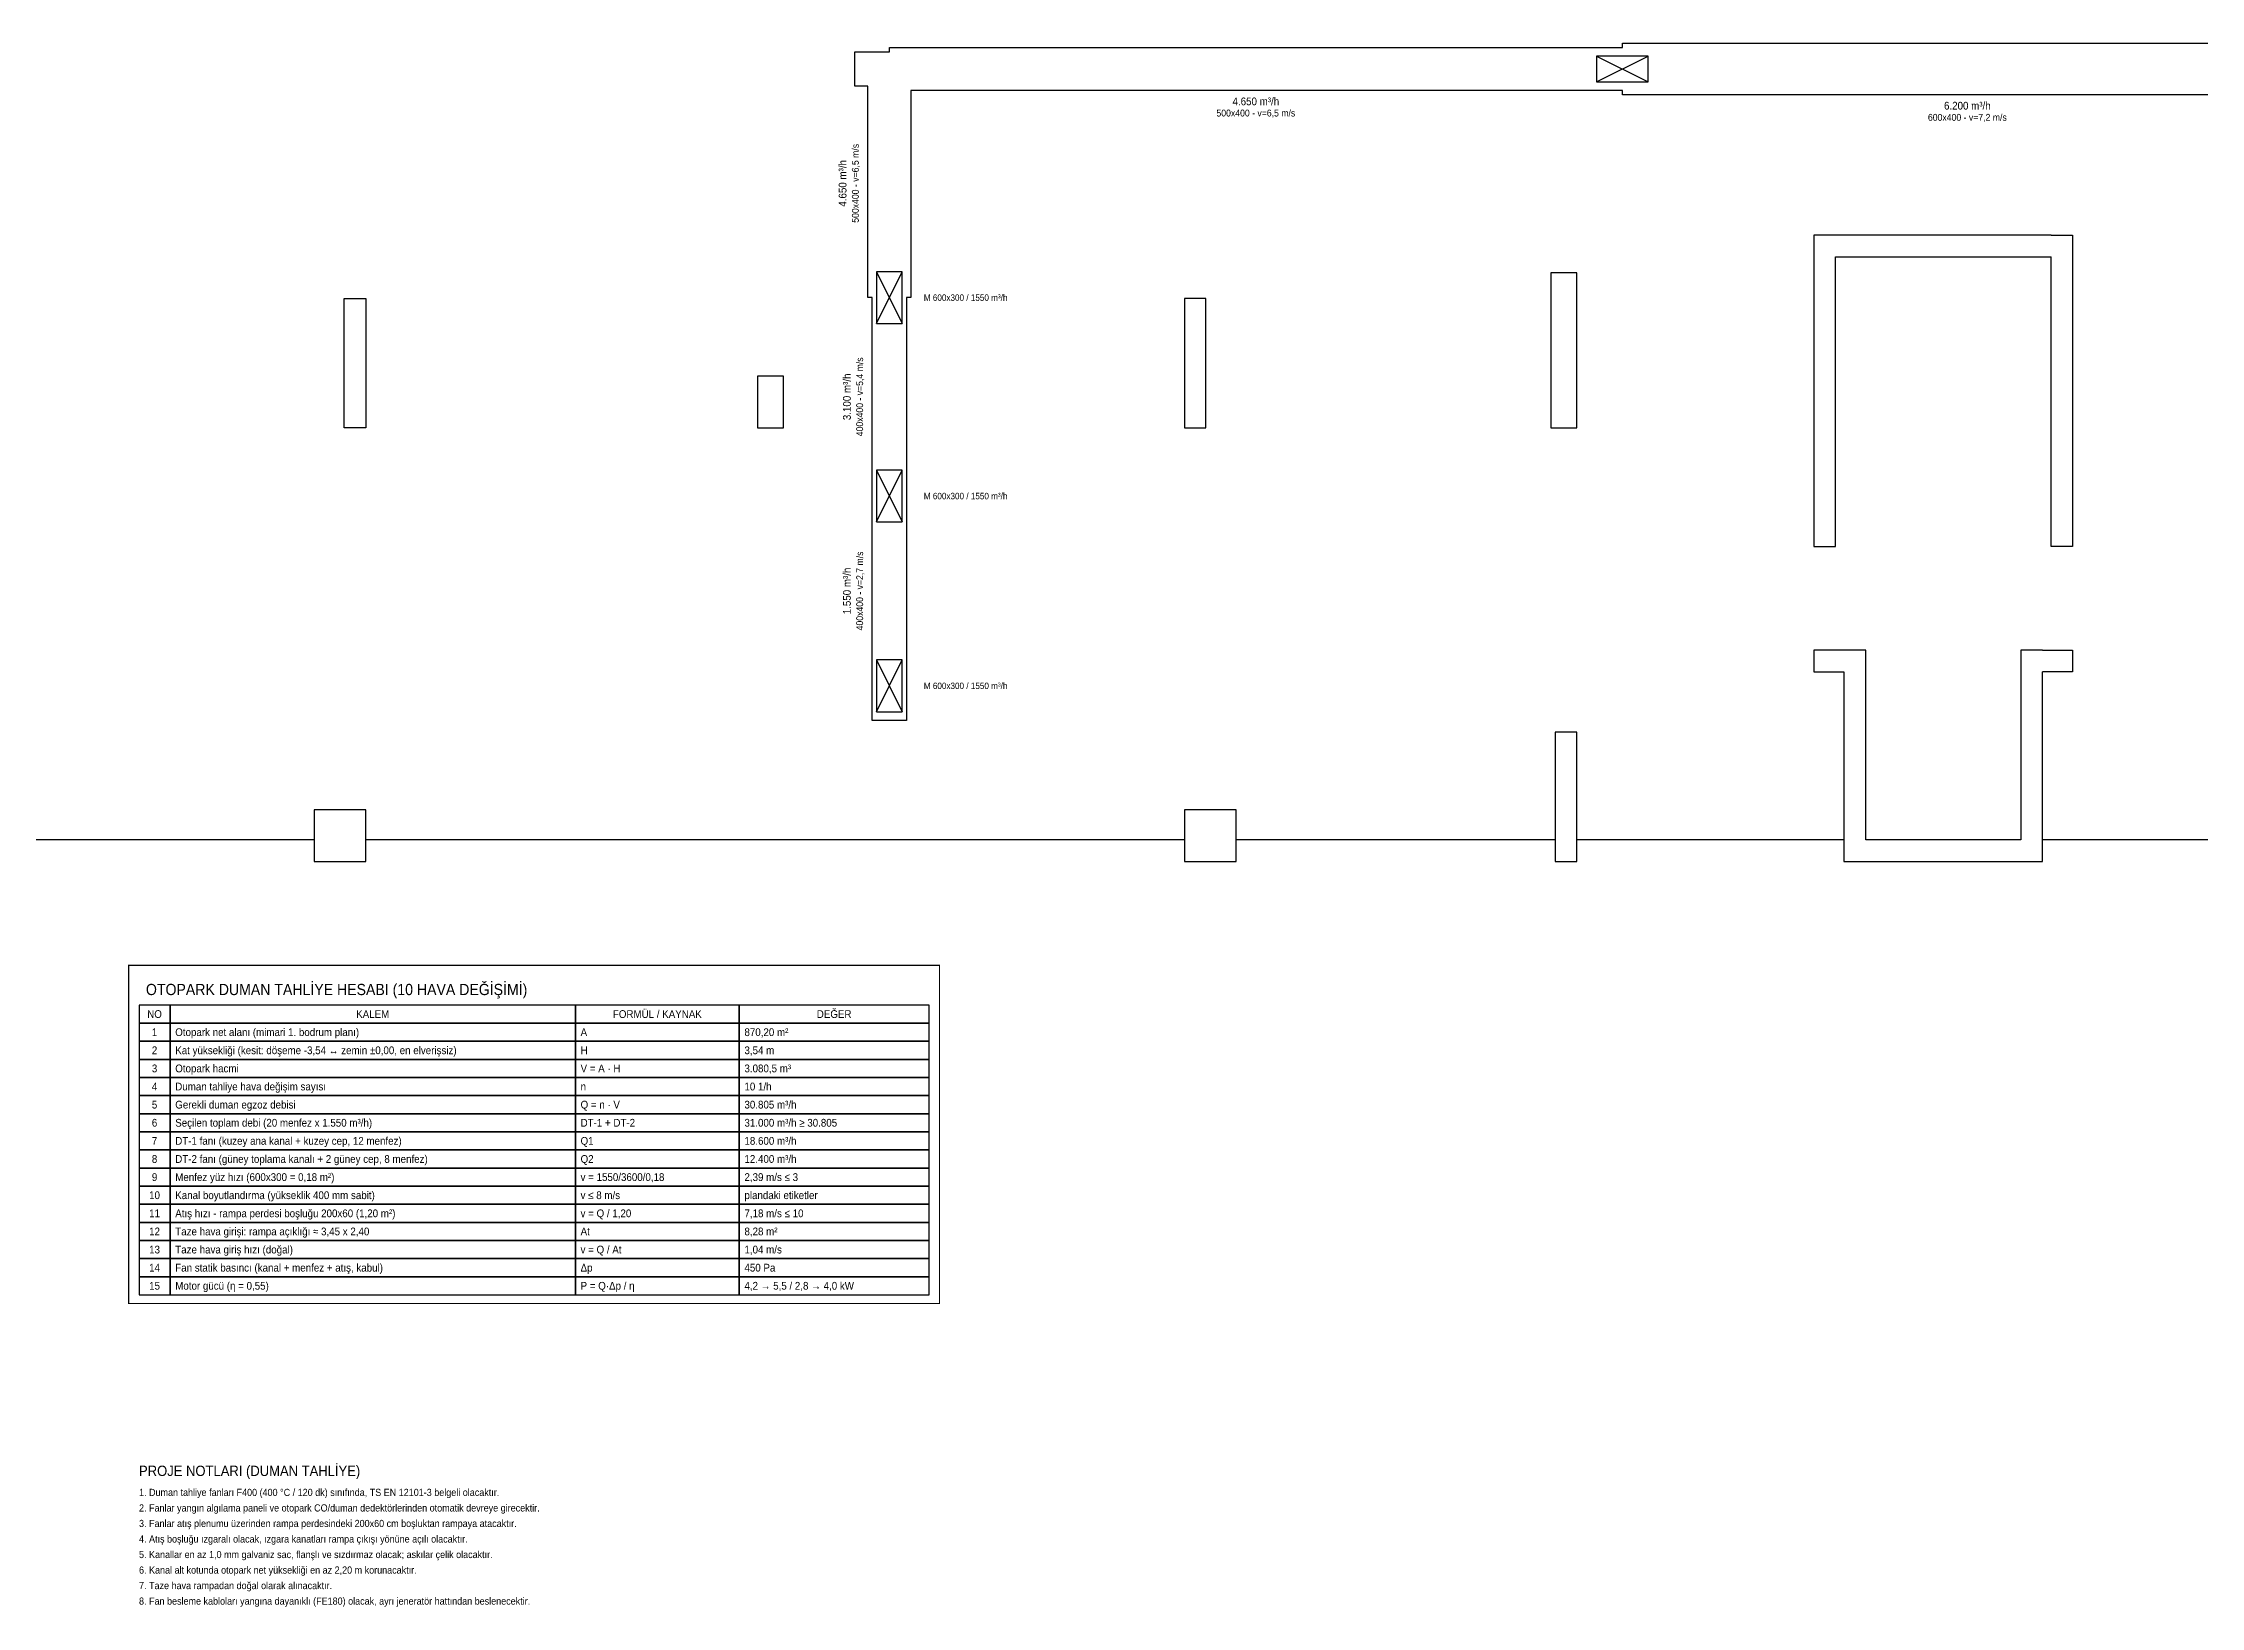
# Model space of a CAD drawing. Header units: centimetres. Extents: x 247949 to 357871, y -501485 to -497749.
# Drawn here: x 351969 to 354471, y -501118 to -499305 of the extents above; entities that cross this region are included whole.
import ezdxf
from ezdxf.enums import TextEntityAlignment as Align

# ---------------------------------------------------------------- set-up
doc = ezdxf.new("R2010")
doc.units = ezdxf.units.CM
for name, color, linetype in [('MIM-KOLON-REFERANS', 8, 'Continuous'), ('MTY-DUMAN-EGZOZ-CAP', 1, 'Continuous'), ('MTY-DUMAN-EGZOZ-KANALI', 1, 'Continuous'), ('MTY-DUMAN-MENFEZ', 1, 'Continuous'), ('ROTAS-HESAP-BASLIK', 2, 'Continuous'), ('ROTAS-HESAP-CERCEVE', 7, 'Continuous'), ('ROTAS-HESAP-CIZGI', 8, 'Continuous'), ('ROTAS-HESAP-YAZI', 7, 'Continuous')]:
    doc.layers.add(name, color=color, linetype=linetype)
doc.styles.add('ROTAS-ARIAL', font='arial.ttf')

msp = doc.modelspace()

# ---------------------------------------------------------------- linework, layer by layer
at = {"layer": 'MIM-KOLON-REFERANS'}
for points in [[(354297, -499527.6), (354047, -499527.6), (354047, -499527.6), (354022, -499527.6), (354022, -499888.6), (354047, -499888.6), (354047, -499552.6), (354297, -499552.6)], [(354297, -499527.6), (354322, -499527.6), (354322, -499888.6), (354297, -499888.6), (354297, -499552.6)], [(353717, -499751.1), (353747, -499751.1), (353747, -499571.1), (353717, -499571.1), (353717, -499751.1)], [(352343, -499751.1), (352318, -499751.1), (352318, -499601.1), (352343, -499601.1), (352343, -499751.1)], [(353292.1, -499751.1), (353317.1, -499751.1), (353317.1, -499601.1), (353292.1, -499601.1), (353292.1, -499751.1)], [(352827.1, -499751.1), (352827.1, -499691.1), (352797.1, -499691.1), (352797.1, -499751.1), (352827.1, -499751.1)], [(354056.9, -500008.6), (354022, -500008.6), (354022, -500033.6), (354056.9, -500033.6)], [(354287.1, -500008.6), (354262, -500008.6), (354262, -500228.4), (354082.1, -500228.4), (354082.1, -500008.6), (354056.9, -500008.6)], [(354287.1, -500008.6), (354322, -500008.6), (354322, -500033.6), (354287.1, -500033.6)], [(354056.9, -500033.6), (354056.9, -500228.4), (354056.9, -500228.4), (354056.9, -500253.6), (354287.1, -500253.6), (354287.1, -500228.4), (354287.1, -500228.4), (354287.1, -500033.6)], [(353722, -500103.6), (353722, -500253.6), (353747, -500253.6), (353747, -500103.6), (353722, -500103.6)], [(352283, -500193.6), (352283, -500253.6), (352343, -500253.6), (352343, -500193.6), (352283, -500193.6)], [(353292.1, -500193.6), (353292.1, -500253.6), (353352.1, -500253.6), (353352.1, -500193.6), (353292.1, -500193.6)], [(352283, -500228.5), (351913.1, -500228.5)], [(353292.1, -500228.5), (352343, -500228.5)], [(353722, -500228.5), (353352.1, -500228.5)], [(354056.9, -500228.5), (353747, -500228.5)], [(354597, -500228.5), (354414.8, -500228.5), (354287.1, -500228.5)]]:
    msp.add_lwpolyline(points, dxfattribs=at)
at = {"layer": 'MTY-DUMAN-EGZOZ-KANALI'}
msp.add_lwpolyline([(354600, -499365), (353800, -499365), (353800, -499360), (352975, -499360), (352975, -499600), (352970, -499600), (352970, -499830), (352970, -500050), (352970, -500090), (352930, -500090), (352930, -500050), (352930, -499830), (352930, -499830), (352930, -499600), (352925, -499600), (352925, -499355), (352910, -499355), (352910, -499315), (352950, -499315), (352950, -499310), (353800, -499310), (353800, -499305), (354600, -499305)], dxfattribs=at)
at = {"layer": 'MTY-DUMAN-MENFEZ'}
for p, q in [((353770, -499350), (353830, -499320)), ((353770, -499320), (353830, -499350)), ((352935, -499630), (352965, -499570)), ((352935, -499570), (352965, -499630)), ((352935, -499860), (352965, -499800)), ((352935, -499800), (352965, -499860)), ((352935, -500080), (352965, -500020)), ((352935, -500020), (352965, -500080))]:
    msp.add_line(p, q, dxfattribs=at)
for points in [[(353770, -499350), (353830, -499350), (353830, -499320), (353770, -499320)], [(352935, -499630), (352965, -499630), (352965, -499570), (352935, -499570)], [(352935, -499860), (352965, -499860), (352965, -499800), (352935, -499800)], [(352935, -500080), (352965, -500080), (352965, -500020), (352935, -500020)]]:
    msp.add_lwpolyline(points, close=True, dxfattribs=at)
at = {"layer": 'ROTAS-HESAP-CERCEVE', "const_width": 1.2}
msp.add_lwpolyline([(352068, -500766), (353008, -500766), (353008, -500374), (352068, -500374)], close=True, dxfattribs=at)
at = {"layer": 'ROTAS-HESAP-CIZGI'}
for points in [[(352080, -500441), (352116, -500441), (352116, -500420), (352080, -500420)], [(352116, -500441), (352586, -500441), (352586, -500420), (352116, -500420)], [(352586, -500441), (352776, -500441), (352776, -500420), (352586, -500420)], [(352776, -500441), (352996, -500441), (352996, -500420), (352776, -500420)], [(352080, -500462), (352116, -500462), (352116, -500441), (352080, -500441)], [(352116, -500462), (352586, -500462), (352586, -500441), (352116, -500441)], [(352586, -500462), (352776, -500462), (352776, -500441), (352586, -500441)], [(352776, -500462), (352996, -500462), (352996, -500441), (352776, -500441)], [(352080, -500483), (352116, -500483), (352116, -500462), (352080, -500462)], [(352080, -500504), (352116, -500504), (352116, -500483), (352080, -500483)], [(352116, -500483), (352586, -500483), (352586, -500462), (352116, -500462)], [(352116, -500504), (352586, -500504), (352586, -500483), (352116, -500483)], [(352586, -500483), (352776, -500483), (352776, -500462), (352586, -500462)], [(352586, -500504), (352776, -500504), (352776, -500483), (352586, -500483)], [(352776, -500483), (352996, -500483), (352996, -500462), (352776, -500462)], [(352776, -500504), (352996, -500504), (352996, -500483), (352776, -500483)], [(352080, -500525), (352116, -500525), (352116, -500504), (352080, -500504)], [(352116, -500525), (352586, -500525), (352586, -500504), (352116, -500504)], [(352586, -500525), (352776, -500525), (352776, -500504), (352586, -500504)], [(352776, -500525), (352996, -500525), (352996, -500504), (352776, -500504)], [(352080, -500546), (352116, -500546), (352116, -500525), (352080, -500525)], [(352116, -500546), (352586, -500546), (352586, -500525), (352116, -500525)], [(352586, -500546), (352776, -500546), (352776, -500525), (352586, -500525)], [(352776, -500546), (352996, -500546), (352996, -500525), (352776, -500525)], [(352080, -500567), (352116, -500567), (352116, -500546), (352080, -500546)], [(352116, -500567), (352586, -500567), (352586, -500546), (352116, -500546)], [(352586, -500567), (352776, -500567), (352776, -500546), (352586, -500546)], [(352776, -500567), (352996, -500567), (352996, -500546), (352776, -500546)], [(352080, -500588), (352116, -500588), (352116, -500567), (352080, -500567)], [(352116, -500588), (352586, -500588), (352586, -500567), (352116, -500567)], [(352586, -500588), (352776, -500588), (352776, -500567), (352586, -500567)], [(352776, -500588), (352996, -500588), (352996, -500567), (352776, -500567)], [(352080, -500609), (352116, -500609), (352116, -500588), (352080, -500588)], [(352080, -500630), (352116, -500630), (352116, -500609), (352080, -500609)], [(352116, -500609), (352586, -500609), (352586, -500588), (352116, -500588)], [(352116, -500630), (352586, -500630), (352586, -500609), (352116, -500609)], [(352586, -500609), (352776, -500609), (352776, -500588), (352586, -500588)], [(352586, -500630), (352776, -500630), (352776, -500609), (352586, -500609)], [(352776, -500609), (352996, -500609), (352996, -500588), (352776, -500588)], [(352776, -500630), (352996, -500630), (352996, -500609), (352776, -500609)], [(352080, -500651), (352116, -500651), (352116, -500630), (352080, -500630)], [(352116, -500651), (352586, -500651), (352586, -500630), (352116, -500630)], [(352586, -500651), (352776, -500651), (352776, -500630), (352586, -500630)], [(352776, -500651), (352996, -500651), (352996, -500630), (352776, -500630)], [(352080, -500672), (352116, -500672), (352116, -500651), (352080, -500651)], [(352116, -500672), (352586, -500672), (352586, -500651), (352116, -500651)], [(352586, -500672), (352776, -500672), (352776, -500651), (352586, -500651)], [(352776, -500672), (352996, -500672), (352996, -500651), (352776, -500651)], [(352080, -500693), (352116, -500693), (352116, -500672), (352080, -500672)], [(352116, -500693), (352586, -500693), (352586, -500672), (352116, -500672)], [(352586, -500693), (352776, -500693), (352776, -500672), (352586, -500672)], [(352776, -500693), (352996, -500693), (352996, -500672), (352776, -500672)], [(352080, -500714), (352116, -500714), (352116, -500693), (352080, -500693)], [(352116, -500714), (352586, -500714), (352586, -500693), (352116, -500693)], [(352586, -500714), (352776, -500714), (352776, -500693), (352586, -500693)], [(352776, -500714), (352996, -500714), (352996, -500693), (352776, -500693)], [(352080, -500735), (352116, -500735), (352116, -500714), (352080, -500714)], [(352116, -500735), (352586, -500735), (352586, -500714), (352116, -500714)], [(352586, -500735), (352776, -500735), (352776, -500714), (352586, -500714)], [(352776, -500735), (352996, -500735), (352996, -500714), (352776, -500714)], [(352080, -500756), (352116, -500756), (352116, -500735), (352080, -500735)], [(352116, -500756), (352586, -500756), (352586, -500735), (352116, -500735)], [(352586, -500756), (352776, -500756), (352776, -500735), (352586, -500735)], [(352776, -500756), (352996, -500756), (352996, -500735), (352776, -500735)]]:
    msp.add_lwpolyline(points, close=True, dxfattribs=at)

# ---------------------------------------------------------------- texts
at = {"layer": 'MTY-DUMAN-EGZOZ-CAP', "style": 'ROTAS-ARIAL', "width": 0.9}
for s, height, p in [('500x400 - v=6,5 m/s', 8, (353375, -499382)), ('4.650 m³/h', 9, (353375, -499368)), ('6.200 m³/h', 9, (354200, -499373)), ('600x400 - v=7,2 m/s', 8, (354200, -499387))]:
    msp.add_text(s, height=height, dxfattribs=at).set_placement(p, align=Align.TOP_CENTER)
for s, height, p in [('500x400 - v=6,5 m/s', 8, (352917, -499467.5)), ('4.650 m³/h', 9, (352903, -499467.5)), ('400x400 - v=5,4 m/s', 8, (352922, -499715)), ('3.100 m³/h', 9, (352908, -499715)), ('400x400 - v=2,7 m/s', 8, (352922, -499940)), ('1.550 m³/h', 9, (352908, -499940))]:
    msp.add_text(s, height=height, rotation=90, dxfattribs=at).set_placement(p, align=Align.BOTTOM_CENTER)
for p in [(352990, -499600), (352990, -499830), (352990, -500050)]:
    msp.add_text('M 600x300 / 1550 m³/h', height=7.5, dxfattribs=at).set_placement(p, align=Align.MIDDLE_LEFT)
at = {"layer": 'ROTAS-HESAP-BASLIK', "style": 'ROTAS-ARIAL', "width": 0.9}
for s, height, p in [('OTOPARK DUMAN TAHLİYE HESABI (10 HAVA DEĞİŞİMİ)', 13, (352088, -500402)), ('Gerekli duman egzoz debisi', 9, (352122, -500535.5)), ('Q = n · V', 9, (352592, -500535.5)), ('30.805 m³/h', 9, (352782, -500535.5)), ('Seçilen toplam debi (20 menfez x 1.550 m³/h)', 9, (352122, -500556.5)), ('DT-1 + DT-2', 9, (352592, -500556.5)), ('31.000 m³/h ≥ 30.805', 9, (352782, -500556.5)), ('PROJE NOTLARI (DUMAN TAHLİYE)', 12, (352080, -500960))]:
    msp.add_text(s, height=height, dxfattribs=at).set_placement(p, align=Align.MIDDLE_LEFT)
for s, p in [('NO', (352098, -500430.5)), ('KALEM', (352351, -500430.5)), ('FORMÜL / KAYNAK', (352681, -500430.5)), ('DEĞER', (352886, -500430.5)), ('5', (352098, -500535.5)), ('6', (352098, -500556.5))]:
    msp.add_text(s, height=9, dxfattribs=at).set_placement(p, align=Align.MIDDLE_CENTER)
at = {"layer": 'ROTAS-HESAP-YAZI', "style": 'ROTAS-ARIAL', "width": 0.9}
for s, p in [('1', (352098, -500451.5)), ('2', (352098, -500472.5)), ('3', (352098, -500493.5)), ('4', (352098, -500514.5)), ('7', (352098, -500577.5)), ('8', (352098, -500598.5)), ('9', (352098, -500619.5)), ('10', (352098, -500640.5)), ('11', (352098, -500661.5)), ('12', (352098, -500682.5)), ('13', (352098, -500703.5)), ('14', (352098, -500724.5)), ('15', (352098, -500745.5))]:
    msp.add_text(s, height=9, dxfattribs=at).set_placement(p, align=Align.MIDDLE_CENTER)
for s, height, p in [('Otopark net alanı (mimari 1. bodrum planı)', 9, (352122, -500451.5)), ('A', 9, (352592, -500451.5)), ('870,20 m²', 9, (352782, -500451.5)), ('Kat yüksekliği (kesit: döşeme -3,54 ↔ zemin ±0,00, en elverişsiz)', 9, (352122, -500472.5)), ('H', 9, (352592, -500472.5)), ('3,54 m', 9, (352782, -500472.5)), ('Otopark hacmi', 9, (352122, -500493.5)), ('V = A · H', 9, (352592, -500493.5)), ('3.080,5 m³', 9, (352782, -500493.5)), ('Duman tahliye hava değişim sayısı', 9, (352122, -500514.5)), ('n', 9, (352592, -500514.5)), ('10 1/h', 9, (352782, -500514.5)), ('DT-1 fanı (kuzey ana kanal + kuzey cep, 12 menfez)', 9, (352122, -500577.5)), ('Q1', 9, (352592, -500577.5)), ('18.600 m³/h', 9, (352782, -500577.5)), ('DT-2 fanı (güney toplama kanalı + 2 güney cep, 8 menfez)', 9, (352122, -500598.5)), ('Q2', 9, (352592, -500598.5)), ('12.400 m³/h', 9, (352782, -500598.5)), ('Menfez yüz hızı (600x300 = 0,18 m²)', 9, (352122, -500619.5)), ('v = 1550/3600/0,18', 9, (352592, -500619.5)), ('2,39 m/s ≤ 3', 9, (352782, -500619.5)), ('Atış hızı - rampa perdesi boşluğu 200x60 (1,20 m²)', 9, (352122, -500661.5)), ('Kanal boyutlandırma (yükseklik 400 mm sabit)', 9, (352122, -500640.5)), ('v ≤ 8 m/s', 9, (352592, -500640.5)), ('v = Q / 1,20', 9, (352592, -500661.5)), ('7,18 m/s ≤ 10', 9, (352782, -500661.5)), ('plandaki etiketler', 9, (352782, -500640.5)), ('Taze hava girişi: rampa açıklığı ≈ 3,45 x 2,40', 9, (352122, -500682.5)), ('At', 9, (352592, -500682.5)), ('8,28 m²', 9, (352782, -500682.5)), ('Taze hava giriş hızı (doğal)', 9, (352122, -500703.5)), ('v = Q / At', 9, (352592, -500703.5)), ('1,04 m/s', 9, (352782, -500703.5)), ('Fan statik basıncı (kanal + menfez + atış, kabul)', 9, (352122, -500724.5)), ('Δp', 9, (352592, -500724.5)), ('450 Pa', 9, (352782, -500724.5)), ('Motor gücü (η = 0,55)', 9, (352122, -500745.5)), ('P = Q·Δp / η', 9, (352592, -500745.5)), ('4,2 → 5,5 / 2,8 → 4,0 kW', 9, (352782, -500745.5)), ('1. Duman tahliye fanları F400 (400 °C / 120 dk) sınıfında, TS EN 12101-3 belgeli olacaktır.', 8.3, (352080, -500985)), ('2. Fanlar yangın algılama paneli ve otopark CO/duman dedektörlerinden otomatik devreye girecektir.', 8.3, (352080, -501003)), ('4. Atış boşluğu ızgaralı olacak, ızgara kanatları rampa çıkışı yönüne açılı olacaktır.', 8.3, (352080, -501039)), ('3. Fanlar atış plenumu üzerinden rampa perdesindeki 200x60 cm boşluktan rampaya atacaktır.', 8.3, (352080, -501021)), ('5. Kanallar en az 1,0 mm galvaniz sac, flanşlı ve sızdırmaz olacak; askılar çelik olacaktır.', 8.3, (352080, -501057)), ('6. Kanal alt kotunda otopark net yüksekliği en az 2,20 m korunacaktır.', 8.3, (352080, -501075)), ('7. Taze hava rampadan doğal olarak alınacaktır.', 8.3, (352080, -501093)), ('8. Fan besleme kabloları yangına dayanıklı (FE180) olacak, ayrı jeneratör hattından beslenecektir.', 8.3, (352080, -501111))]:
    msp.add_text(s, height=height, dxfattribs=at).set_placement(p, align=Align.MIDDLE_LEFT)

doc.saveas('drawing.dxf')
